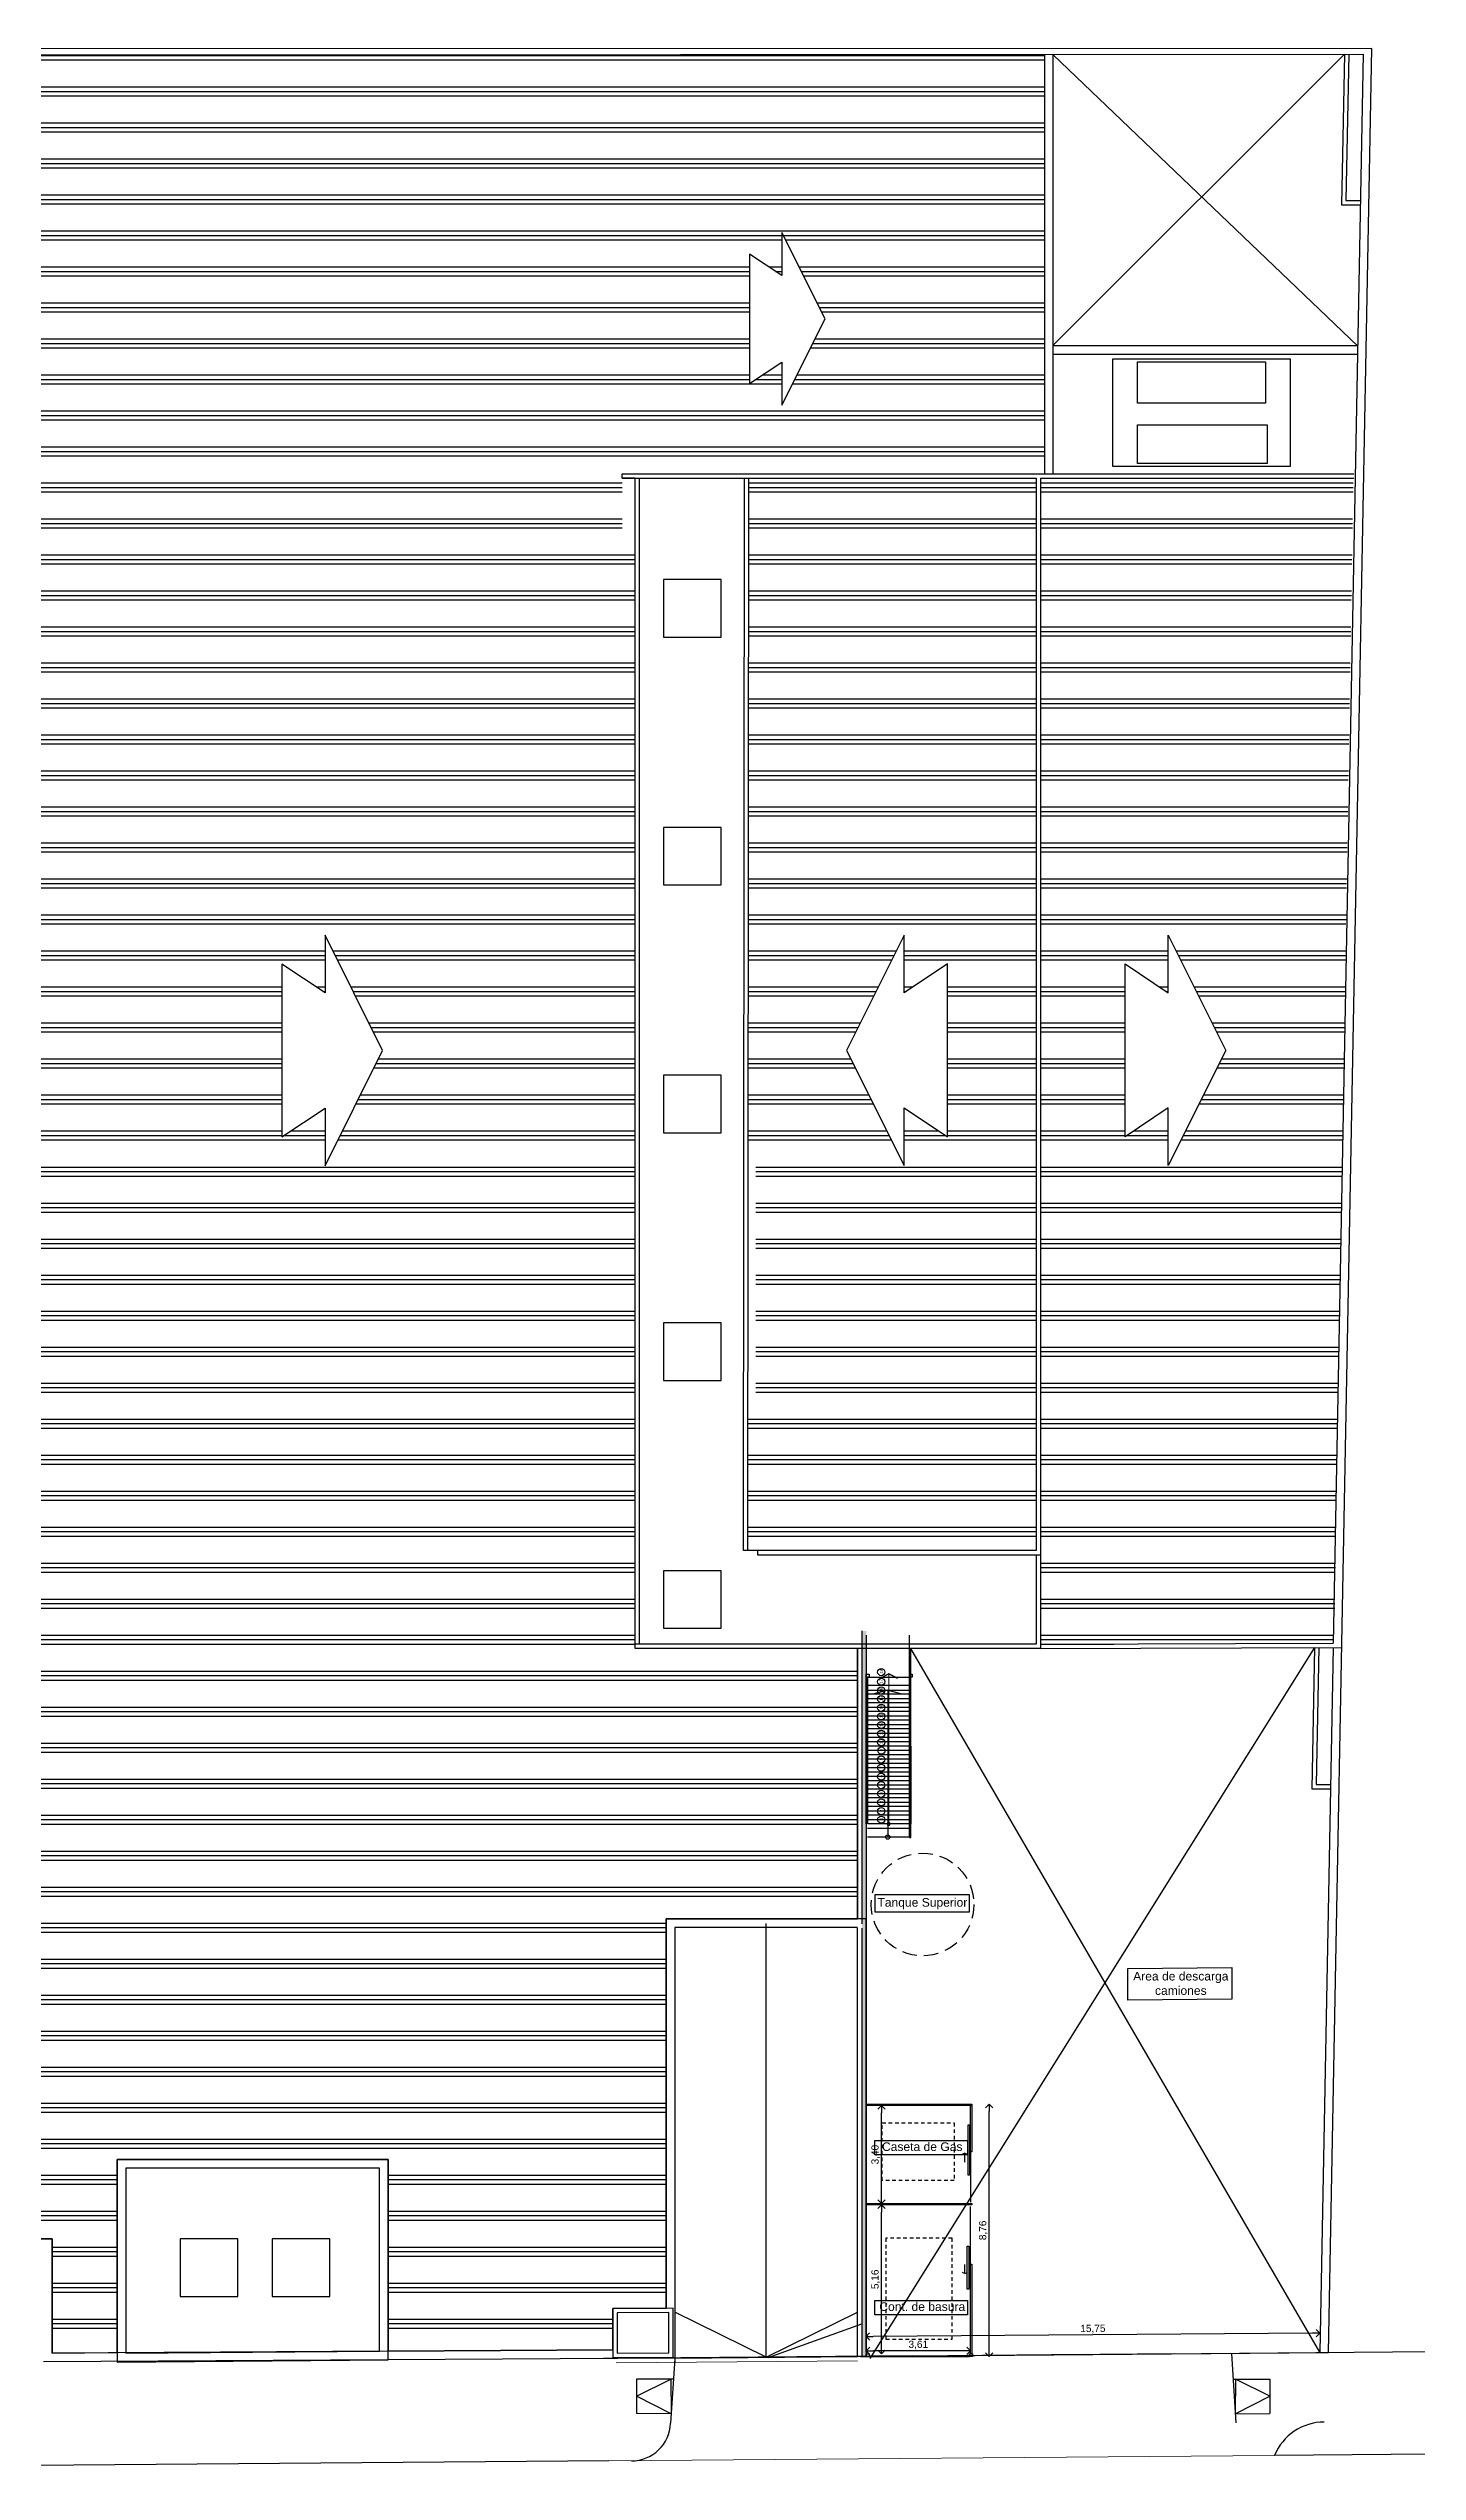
# Model space of a CAD drawing. Extents: x 306 to 2240, y 18 to 779.
# Drawn here: x 1878.5 to 1926, y 326.3 to 410.4 of the extents above; entities that cross this region are included whole.
import ezdxf

# ---------------------------------------------------------------- set-up
doc = ezdxf.new("R2010")
doc.units = 0
doc.header["$MEASUREMENT"] = 0
doc.header["$PDMODE"] = 3
doc.linetypes.add('DASHED', pattern=[0.75, 0.5, -0.25])
doc.linetypes.add('HIDDEN2', pattern=[0.1875, 0.125, -0.0625])
for name, color, linetype in [('0603', 1, 'Continuous'), ('Aberturas', 2, 'Continuous'), ('C-COTAS', 2, 'Continuous'), ('Escalera', 2, 'Continuous'), ('MAMPOSTERIA', 6, 'Continuous'), ('MUNICIPAL MAMPOSTERIA', 12, 'Continuous'), ('Nombre de locales', 3, 'Continuous'), ('P1-Pisos', 1, 'Continuous'), ('Proyeccion', 1, 'Continuous'), ('Techo 01', 1, 'Continuous'), ('Techo 02', 2, 'Continuous'), ('Techo 03', 3, 'Continuous')]:
    doc.layers.add(name, color=color, linetype=linetype)
doc.styles.get("Standard").update_dxf_attribs({"font": 'arial.ttf'})
doc.dimstyles.new('Cota 125', dxfattribs={"dimtxt": 0.25, "dimasz": 0.25, "dimexe": 1.25, "dimexo": 0.625, "dimgap": 0.05, "dimtad": 1, "dimzin": 1, "dimtxsty": 'Standard', "dimblk": 'OPEN90', "dimcen": 0, "dimse1": 1, "dimse2": 1, "dimclrd": 1, "dimclrt": 2, "dimadec": 0, "dimazin": 0, "dimtfac": 1, "dimtix": 1, "dimtmove": 0, "dimatfit": 3, "dimldrblk": 'OPEN90', "dimfxl": 1, "dimarcsym": 0})
pattern_1 = [(0, (-29.052, -1e-13), (0, 1.25), []), (0, (-29.052, 0.1562), (0, 1.25), []), (0, (-29.052, 0.3125), (0, 1.25), [])]

# ---------------------------------------------------------------- blocks, each defined once
blk = doc.blocks.new('Var Flecha b')
at = {"color": 0, "linetype": 'ByBlock'}
blk.add_lwpolyline([(0, 0.5), (-1, 0), (-0.5, 0), (-0.75, -0.375), (0.75, -0.375), (0.5, 0), (1, 0)], close=True, dxfattribs=at)
blk = doc.blocks.new('_Open90')
at = {"color": 0, "linetype": 'ByBlock', "lineweight": -2}
for p, q in [((0, 0), (-1, 0)), ((-0.5, 0.5), (0, 0)), ((0, 0), (-0.5, -0.5))]:
    blk.add_line(p, q, dxfattribs=at)
blk = doc.blocks.new('*D207')
at = {"layer": 'C-COTAS', "color": 1, "lineweight": -2, "transparency": 16777216}
blk.add_line((1922.378, 331.074), (1907.125, 330.961), dxfattribs=at)
at = {"layer": 'Defpoints', "color": 0, "transparency": 16777216}
for p in [(1906.875, 330.96), (1906.88, 330.262), (1922.633, 330.378)]:
    blk.add_point(p, dxfattribs=at)
at = {"layer": 'C-COTAS', "color": 1, "lineweight": -2, "transparency": 16777216, "xscale": 0.25, "yscale": 0.25, "zscale": 0.25}
for p, rotation in [((1906.875, 330.96), 180.4221223922295), ((1922.628, 331.076), 0.4221223922295181)]:
    blk.add_blockref('_Open90', p, dxfattribs=dict(at, rotation=rotation))
at = {"layer": 'C-COTAS', "color": 2, "transparency": 16777216, "insert": (1914.75, 331.218), "char_height": 0.25, "attachment_point": 5, "rotation": 0.42212}
blk.add_mtext('15,75', dxfattribs=at)
blk = doc.blocks.new('*D208')
at = {"layer": 'C-COTAS', "color": 1, "lineweight": -2, "transparency": 16777216}
blk.add_line((1910.245, 330.464), (1907.13, 330.464), dxfattribs=at)
at = {"layer": 'Defpoints', "color": 0, "transparency": 16777216}
for p in [(1906.88, 330.586), (1906.88, 330.464), (1910.495, 330.586)]:
    blk.add_point(p, dxfattribs=at)
at = {"layer": 'C-COTAS', "color": 1, "lineweight": -2, "transparency": 16777216, "xscale": 0.25, "yscale": 0.25, "zscale": 0.25}
for p, rotation in [((1906.88, 330.464), 180.0008569125699), ((1910.495, 330.464), 0.0008569125698620894)]:
    blk.add_blockref('_Open90', p, dxfattribs=dict(at, rotation=rotation))
at = {"layer": 'C-COTAS', "color": 2, "transparency": 16777216, "insert": (1908.688, 330.664), "char_height": 0.25, "attachment_point": 5, "rotation": 0.00086}
blk.add_mtext('3,61', dxfattribs=at)
blk = doc.blocks.new('*D209')
at = {"layer": 'C-COTAS', "color": 1, "lineweight": -2, "transparency": 16777216}
blk.add_line((1907.407, 330.612), (1907.407, 335.274), dxfattribs=at)
at = {"layer": 'Defpoints', "color": 0, "transparency": 16777216}
for p in [(1906.88, 335.524), (1907.407, 335.524), (1906.88, 330.362)]:
    blk.add_point(p, dxfattribs=at)
at = {"layer": 'C-COTAS', "color": 1, "lineweight": -2, "transparency": 16777216, "xscale": 0.25, "yscale": 0.25, "zscale": 0.25}
for p, rotation in [((1907.407, 335.524), 90), ((1907.407, 330.362), 270)]:
    blk.add_blockref('_Open90', p, dxfattribs=dict(at, rotation=rotation))
at = {"layer": 'C-COTAS', "color": 2, "transparency": 16777216, "insert": (1907.207, 332.943), "char_height": 0.25, "attachment_point": 5, "rotation": 90}
blk.add_mtext('5,16', dxfattribs=at)
blk = doc.blocks.new('*D210')
at = {"layer": 'C-COTAS', "color": 1, "lineweight": -2, "transparency": 16777216}
blk.add_line((1907.407, 335.824), (1907.407, 338.724), dxfattribs=at)
at = {"layer": 'Defpoints', "color": 0, "transparency": 16777216}
for p in [(1906.88, 338.974), (1907.407, 338.974), (1906.88, 335.574)]:
    blk.add_point(p, dxfattribs=at)
at = {"layer": 'C-COTAS', "color": 1, "lineweight": -2, "transparency": 16777216, "xscale": 0.25, "yscale": 0.25, "zscale": 0.25}
for p, rotation in [((1907.407, 338.974), 89.99840912010666), ((1907.407, 335.574), 269.9984091201067)]:
    blk.add_blockref('_Open90', p, dxfattribs=dict(at, rotation=rotation))
at = {"layer": 'C-COTAS', "color": 2, "transparency": 16777216, "insert": (1907.207, 337.274), "char_height": 0.25, "attachment_point": 5, "rotation": 89.99841}
blk.add_mtext('3,40', dxfattribs=at)
blk = doc.blocks.new('*D230')
at = {"layer": 'C-COTAS', "color": 1, "lineweight": -2, "transparency": 16777216}
blk.add_line((1911.147, 330.512), (1911.147, 338.774), dxfattribs=at)
at = {"layer": 'Defpoints', "color": 0, "transparency": 16777216}
for p in [(1910.545, 339.024), (1911.147, 339.024), (1910.57, 330.262)]:
    blk.add_point(p, dxfattribs=at)
at = {"layer": 'C-COTAS', "color": 1, "lineweight": -2, "transparency": 16777216, "xscale": 0.25, "yscale": 0.25, "zscale": 0.25}
for p, rotation in [((1911.147, 339.024), 90), ((1911.147, 330.262), 270)]:
    blk.add_blockref('_Open90', p, dxfattribs=dict(at, rotation=rotation))
at = {"layer": 'C-COTAS', "color": 2, "transparency": 16777216, "insert": (1910.946, 334.643), "char_height": 0.25, "attachment_point": 5, "rotation": 90}
blk.add_mtext('8,76', dxfattribs=at)

msp = doc.modelspace()

# ---------------------------------------------------------------- hatches: boundary and pattern name
at = {"layer": 'MUNICIPAL MAMPOSTERIA'}
h = msp.add_hatch(color=256, dxfattribs=at)
h.dxf.hatch_style = 1
h.paths.add_polyline_path([(1906.88, 355.456), (1906.73, 355.456), (1906.73, 330.262), (1906.88, 330.262)])
at = {"layer": 'Techo 01'}
h = msp.add_hatch(dxfattribs=at)
h.set_pattern_fill('PLAST', color=256, scale=5)
h.set_pattern_definition(pattern_1)
h.paths.add_polyline_path([(1888.089, 379.607), (1890.089, 375.607), (1888.089, 371.607), (1888.089, 373.607), (1886.589, 372.607), (1886.589, 378.607), (1888.089, 377.607)], flags=16)
h.paths.add_polyline_path([(1903.951, 402.511), (1903.951, 404.011), (1905.451, 401.011), (1903.951, 398.011), (1903.951, 399.511), (1902.826, 398.761), (1902.826, 403.261)], flags=16)
h.paths.add_polyline_path([(1898.081, 330.5), (1898.081, 331.926), (1899.93, 331.94), (1899.93, 345.465), (1906.58, 345.465), (1906.58, 354.85), (1898.853, 354.85), (1898.853, 392.984), (1898.403, 392.984), (1898.403, 395.627), (1913.076, 395.627), (1913.076, 410.173), (1876.528, 410.172), (1876.528, 334.352), (1878.611, 334.352), (1878.611, 330.384), (1880.876, 330.398), (1880.876, 337.102), (1890.276, 337.101), (1890.276, 330.454)])
h = msp.add_hatch(dxfattribs=at)
h.set_pattern_fill('PLAST', color=256, scale=5)
h.set_pattern_definition(pattern_1)
h.paths.add_polyline_path([(1908.198, 379.614), (1908.198, 377.614), (1909.698, 378.614), (1909.698, 372.614), (1908.198, 373.614), (1908.198, 371.614), (1906.198, 375.614)], flags=0)
h.paths.add_polyline_path([(1908.198, 377.614), (1909.698, 378.614), (1909.698, 372.614), (1908.198, 373.614), (1908.198, 371.614), (1906.198, 375.614), (1908.198, 379.614)], flags=16)
h.paths.add_polyline_path([(1902.782, 371.72), (1903.051, 371.72), (1903.051, 363.448), (1902.775, 363.448), (1902.77, 358.244), (1903.103, 358.244), (1912.781, 358.244), (1912.781, 395.477), (1902.803, 395.477)])
h = msp.add_hatch(dxfattribs=at)
h.set_pattern_fill('PLAST', color=256, scale=5)
h.set_pattern_definition(pattern_1)
h.paths.add_polyline_path([(1917.365, 371.614), (1917.365, 373.614), (1915.865, 372.614), (1915.865, 378.614), (1917.365, 377.614), (1917.365, 379.614), (1919.365, 375.614)], flags=16)
h.paths.add_polyline_path([(1922.445, 355.025), (1923.096, 355.026), (1923.133, 355.484), (1923.791, 395.477), (1912.95, 395.477), (1912.931, 354.992)])

# ---------------------------------------------------------------- linework, layer by layer
at = {"layer": '0603', "linetype": 'Continuous'}
for p, q in [((1903.48, 330.232), (1906.73, 331.403)), ((1908.498, 330.282), (1897.753, 330.19)), ((1908.498, 330.282), (1897.754, 330.19)), ((1900.23, 330.19), (1900.083, 327.951)), ((1914.523, 330.334), (1937.91, 330.537)), ((1919.562, 330.359), (1919.713, 327.962)), ((1984.527, 327.402), (1921.055, 326.828)), ((1879.371, 326.494), (1853.467, 326.27, 0)), ((1897.938, 326.639, 0), (1879.371, 326.494))]:
    msp.add_line(p, q, dxfattribs=at)
for centre, radius, start, end in [((1898.729, 327.994), 1.355, 269.82461, 358.16172), ((1922.786, 326.118), 1.871, 90.06156, 157.67485)]:
    msp.add_arc(centre, radius, start, end, dxfattribs=at)
at = {"layer": 'Aberturas', "color": 1}
for p, q in [((1906.68, 330.262), (1910.47, 330.262)), ((1906.98, 330.292), (1910.47, 330.292))]:
    msp.add_line(p, q, dxfattribs=at)
at = {"layer": 'Aberturas', "elevation": 0}
for points in [[(1906.88, 353.856), (1906.88, 353.956), (1906.98, 353.956), (1906.98, 353.856)], [(1908.38, 353.856), (1908.38, 353.956), (1908.48, 353.956), (1908.48, 353.856)]]:
    msp.add_lwpolyline(points, close=True, dxfattribs=at)
at = {"layer": 'Aberturas'}
for points in [[(1910.545, 339.024), (1910.545, 338.974), (1906.88, 338.974), (1906.88, 339.024)], [(1910.467, 336.561), (1910.417, 336.561), (1910.417, 338.311), (1910.467, 338.311)], [(1910.545, 338.974), (1910.545, 337.374), (1910.495, 337.374), (1910.495, 338.974)], [(1910.545, 335.574), (1910.545, 335.524), (1906.88, 335.524), (1906.88, 335.574)], [(1910.438, 334.1), (1910.438, 332.6), (1910.388, 332.6), (1910.388, 334.1)], [(1910.545, 333.474), (1910.545, 330.362), (1910.495, 330.362), (1910.495, 333.474)], [(1906.88, 330.362), (1906.98, 330.362), (1906.98, 330.262), (1906.88, 330.262)], [(1910.47, 330.362), (1910.57, 330.362), (1910.57, 330.262), (1910.47, 330.262)]]:
    msp.add_lwpolyline(points, close=True, dxfattribs=at)
at = {"layer": 'C-COTAS'}
for p, q in [((1900.23, 330.211), (1906.58, 330.266)), ((1906.58, 330.266), (1922.933, 330.407))]:
    msp.add_line(p, q, dxfattribs=at)
at = {"layer": 'C-COTAS', "linetype": 'DASHED'}
msp.add_circle((1908.836, 345.959), 1.782, dxfattribs=at)
at = {"layer": 'Escalera', "ltscale": 0.5}
for p, q in [((1908.38, 353.856, 0), (1908.38, 355.306, 0)), ((1906.88, 353.856, 0), (1908.38, 353.856, 0)), ((1906.93, 353.856, 0), (1908.38, 353.856, 0)), ((1908.38, 353.556, 0), (1906.93, 353.556, 0)), ((1908.38, 353.556, 0), (1906.93, 353.556, 0)), ((1908.38, 351.456, 0), (1908.38, 353.856, 0)), ((1908.43, 351.456, 0), (1908.43, 353.856, 0)), ((1908.43, 351.456, 0), (1908.43, 353.856, 0)), ((1908.38, 353.256, 0), (1906.93, 353.256, 0)), ((1908.38, 353.256, 0), (1906.93, 353.256, 0)), ((1908.38, 352.956, 0), (1906.93, 352.956, 0)), ((1908.38, 352.956, 0), (1906.93, 352.956, 0)), ((1908.38, 352.656, 0), (1906.93, 352.656, 0)), ((1908.38, 352.656, 0), (1906.93, 352.656, 0)), ((1908.38, 352.356, 0), (1906.93, 352.356, 0)), ((1908.38, 352.356, 0), (1906.93, 352.356, 0)), ((1908.38, 352.056, 0), (1906.93, 352.056, 0)), ((1908.38, 352.056, 0), (1906.93, 352.056, 0)), ((1908.38, 351.756, 0), (1906.93, 351.756, 0)), ((1908.38, 351.756, 0), (1906.93, 351.756, 0)), ((1908.38, 351.456, 0), (1906.93, 351.456, 0)), ((1908.38, 351.456, 0), (1906.93, 351.456, 0)), ((1907.582, 351.156, 0), (1906.93, 351.156, 0)), ((1907.582, 351.156, 0), (1906.93, 351.156, 0)), ((1908.38, 350.856, 0), (1906.93, 350.856, 0)), ((1908.38, 350.856, 0), (1906.93, 350.856, 0)), ((1908.38, 351.156, 0), (1907.582, 351.156, 0)), ((1908.38, 351.156, 0), (1907.582, 351.156, 0)), ((1908.38, 351.456, 0), (1908.38, 348.756, 0)), ((1908.38, 351.456, 0), (1908.38, 348.756, 0)), ((1908.43, 351.456, 0), (1908.43, 348.756, 0)), ((1908.43, 351.456, 0), (1908.43, 348.756, 0)), ((1908.38, 350.556, 0), (1906.93, 350.556, 0)), ((1908.38, 350.556, 0), (1906.93, 350.556, 0)), ((1908.38, 350.256, 0), (1906.93, 350.256, 0)), ((1908.38, 350.256, 0), (1906.93, 350.256, 0)), ((1908.38, 349.956, 0), (1906.93, 349.956, 0)), ((1908.38, 349.956, 0), (1906.93, 349.956, 0)), ((1908.38, 349.656, 0), (1906.93, 349.656, 0)), ((1908.38, 349.656, 0), (1906.93, 349.656, 0)), ((1908.38, 349.356, 0), (1906.93, 349.356, 0)), ((1908.38, 349.356, 0), (1906.93, 349.356, 0)), ((1908.38, 349.056, 0), (1906.93, 349.056, 0)), ((1908.38, 349.056, 0), (1906.93, 349.056, 0)), ((1908.38, 348.756, 0), (1906.93, 348.756, 0)), ((1908.38, 348.756, 0), (1906.93, 348.756, 0))]:
    msp.add_line(p, q, dxfattribs=at)
at = {"layer": 'Escalera', "color": 1, "linetype": 'Continuous'}
for p, q in [((1906.88, 348.756, 0), (1906.88, 353.856, 0)), ((1906.93, 348.756, 0), (1906.93, 353.856, 0)), ((1906.93, 348.756, 0), (1906.93, 353.856, 0))]:
    msp.add_line(p, q, dxfattribs=at)
at = {"layer": 'Escalera', "color": 1, "lineweight": 0}
for p, q in [((1907.378, 353.829, 0), (1907.668, 353.982, 0)), ((1907.378, 353.829, 0), (1907.668, 353.982, 0)), ((1907.379, 353.809, 0), (1907.378, 353.829, 0)), ((1907.379, 353.809, 0), (1907.378, 353.829, 0)), ((1907.668, 353.954, 0), (1907.379, 353.809, 0)), ((1907.668, 353.954, 0), (1907.379, 353.809, 0)), ((1907.668, 353.982, 0), (1907.968, 353.832, 0)), ((1907.668, 353.982, 0), (1907.968, 353.832, 0)), ((1907.668, 353.954, 0), (1907.668, 348.804, 0)), ((1907.668, 353.954, 0), (1907.668, 348.804, 0)), ((1907.668, 353.954, 0), (1907.957, 353.809, 0)), ((1907.957, 353.809, 0), (1907.968, 353.832, 0))]:
    msp.add_line(p, q, dxfattribs=at)
at = {"layer": 'Escalera', "ltscale": 0.5}
msp.add_arc((1908.405, 348.756, 0), 0.025, 180, 0, dxfattribs=at)
msp.add_arc((1908.405, 348.756, 0), 0.025, 180, 0, dxfattribs=at)
at = {"layer": 'MAMPOSTERIA'}
for p, q in [((1906.73, 355.456), (1906.73, 345.287)), ((1906.88, 355.306), (1906.88, 330.262)), ((1906.73, 354.842), (1906.73, 346.442)), ((1906.73, 345.137), (1906.73, 330.26)), ((1906.88, 345.287), (1906.88, 330.267))]:
    msp.add_line(p, q, dxfattribs=at)
at = {"layer": 'MAMPOSTERIA', "color": 253, "lineweight": 0}
for p, q in [((1906.58, 330.116), (1898.199, 330.043)), ((1917.583, 330.368), (1908.512, 330.283)), ((1914.511, 330.341), (1908.512, 330.283)), ((1921.055, 326.828), (1897.942, 326.639, 0))]:
    msp.add_line(p, q, dxfattribs=at)
at = {"layer": 'Nombre de locales'}
for points in [[(1907.193, 346.301), (1910.453, 346.301), (1910.453, 345.694), (1907.193, 345.694)], [(1915.959, 343.74), (1919.576, 343.767), (1919.576, 342.667), (1915.959, 342.64)], [(1907.179, 337.765), (1910.399, 337.765), (1910.399, 337.265), (1907.179, 337.265)], [(1907.179, 332.212), (1910.399, 332.212), (1910.399, 331.712), (1907.179, 331.712)]]:
    msp.add_lwpolyline(points, close=True, dxfattribs=at)
at = {"layer": 'P1-Pisos'}
for p, q in [((1898.903, 328.881), (1900.101, 329.477)), ((1900.101, 329.477), (1900.105, 328.277)), ((1919.697, 329.477), (1919.693, 328.277)), ((1920.895, 328.881), (1919.697, 329.477)), ((1900.105, 328.277), (1898.903, 328.881)), ((1919.693, 328.277), (1920.895, 328.881))]:
    msp.add_line(p, q, dxfattribs=at)
at = {"layer": 'Proyeccion'}
for p, q in [((1907.655, 348.756, 0), (1907.668, 348.804, 0)), ((1907.655, 348.756, 0), (1907.668, 348.804, 0)), ((1910.495, 337.374), (1910.495, 335.624)), ((1910.304, 337.319), (1910.227, 337.286)), ((1910.304, 337.011), (1910.304, 337.319)), ((1910.304, 337.319), (1910.381, 337.286)), ((1910.495, 333.474), (1910.495, 335.474)), ((1910.304, 333.147), (1910.227, 333.18)), ((1910.304, 333.147), (1910.304, 333.455)), ((1910.304, 333.147), (1910.381, 333.18))]:
    msp.add_line(p, q, dxfattribs=at)
at = {"layer": 'Proyeccion', "color": 2}
for p, q in [((1898.901, 329.481), (1898.905, 328.281)), ((1900.184, 329.479), (1898.901, 329.481)), ((1919.617, 329.478), (1920.897, 329.481)), ((1920.897, 329.481), (1920.893, 328.281)), ((1900.105, 328.277), (1898.905, 328.281)), ((1919.693, 328.277), (1920.893, 328.281))]:
    msp.add_line(p, q, dxfattribs=at)
at = {"layer": 'Proyeccion', "linetype": 'HIDDEN2'}
for points in [[(1909.933, 336.374), (1907.433, 336.374), (1907.433, 338.374), (1909.933, 338.374)], [(1909.867, 330.868), (1909.867, 334.368), (1907.566, 334.368), (1907.566, 330.868)]]:
    msp.add_lwpolyline(points, close=True, dxfattribs=at)
at = {"layer": 'Proyeccion'}
for centre in [(1907.401, 354.026, 0), (1907.401, 354.026, 0), (1907.401, 353.694, 0), (1907.401, 353.694, 0), (1907.401, 353.389, 0), (1907.401, 353.389, 0), (1907.401, 353.089, 0), (1907.401, 353.089, 0), (1907.401, 352.789, 0), (1907.401, 352.789, 0), (1907.401, 352.489, 0), (1907.401, 352.489, 0), (1907.401, 352.189, 0), (1907.401, 352.189, 0), (1907.401, 351.889, 0), (1907.401, 351.889, 0), (1907.401, 351.589, 0), (1907.401, 351.589, 0), (1907.401, 350.994, 0), (1907.401, 350.994, 0), (1907.401, 350.707, 0), (1907.401, 350.707, 0), (1907.408, 351.302, 0), (1907.408, 351.302, 0), (1907.401, 350.397, 0), (1907.401, 350.397, 0), (1907.401, 350.103, 0), (1907.401, 350.103, 0), (1907.401, 349.803, 0), (1907.401, 349.803, 0), (1907.401, 349.504, 0), (1907.401, 349.504, 0), (1907.401, 349.198, 0), (1907.401, 349.198, 0), (1907.401, 348.903, 0), (1907.401, 348.903, 0)]:
    msp.add_circle(centre, 0.125, dxfattribs=at)
msp.add_arc((1907.655, 348.756, 0), 0.05, 90, 75.1667, dxfattribs=at)
msp.add_arc((1907.655, 348.756, 0), 0.05, 90, 75.1667, dxfattribs=at)
at = {"layer": 'Techo 01'}
for p, q in [((1913.376, 400.092, 0), (1923.482, 410.198, 0)), ((1913.376, 410.173, 0), (1923.942, 400.077, 0)), ((1922.443, 354.875, 0), (1907.01, 330.19)), ((1922.633, 330.413), (1908.429, 354.85)), ((1906.879, 353.4), (1908.379, 353.4)), ((1906.929, 353.4), (1908.379, 353.4)), ((1907.629, 353.4), (1907.146, 353.27)), ((1907.629, 353.4), (1907.629, 348.3)), ((1907.629, 353.4), (1908.112, 353.27)), ((1908.379, 353.1), (1906.929, 353.1)), ((1908.379, 353.1), (1906.929, 353.1)), ((1908.379, 352.8), (1906.929, 352.8)), ((1908.379, 352.8), (1906.929, 352.8)), ((1908.379, 352.5), (1906.929, 352.5)), ((1908.379, 352.5), (1906.929, 352.5)), ((1908.379, 352.2), (1906.929, 352.2)), ((1908.379, 352.2), (1906.929, 352.2)), ((1908.379, 351.9), (1906.929, 351.9)), ((1908.379, 351.9), (1906.929, 351.9)), ((1908.379, 351.6), (1906.929, 351.6)), ((1908.379, 351.6), (1906.929, 351.6)), ((1908.379, 351.3), (1906.929, 351.3)), ((1908.379, 351.3), (1906.929, 351.3)), ((1908.379, 351), (1906.929, 351)), ((1908.379, 351), (1906.929, 351)), ((1908.379, 350.7), (1906.879, 350.7)), ((1908.379, 350.4), (1906.929, 350.4)), ((1908.379, 350.4), (1906.929, 350.4)), ((1908.379, 350.1), (1906.929, 350.1)), ((1908.379, 350.1), (1906.929, 350.1)), ((1908.379, 350.7), (1907.581, 350.7)), ((1908.379, 349.8), (1906.929, 349.8)), ((1908.379, 349.8), (1906.929, 349.8)), ((1908.379, 349.5), (1906.929, 349.5)), ((1908.379, 349.5), (1906.929, 349.5)), ((1908.379, 349.2), (1906.929, 349.2)), ((1908.379, 349.2), (1906.929, 349.2)), ((1908.379, 348.9), (1906.929, 348.9)), ((1908.379, 348.9), (1906.929, 348.9)), ((1908.379, 348.6), (1906.929, 348.6)), ((1908.379, 348.6), (1906.929, 348.6)), ((1908.379, 348.3), (1906.929, 348.3)), ((1908.379, 348.3), (1906.929, 348.3)), ((1903.405, 330.238), (1903.406, 345.295)), ((1903.404, 330.238), (1900.231, 331.806)), ((1903.404, 330.238), (1906.581, 331.807))]:
    msp.add_line(p, q, dxfattribs=at)
for points in [[(1898.081, 330.5), (1898.081, 331.926), (1899.93, 331.94), (1899.93, 345.465), (1906.58, 345.465), (1906.58, 354.85), (1898.853, 354.85), (1898.853, 395.477), (1898.403, 395.477), (1898.403, 395.627), (1913.076, 395.627), (1913.076, 410.173), (1876.528, 410.172), (1876.528, 334.352), (1878.611, 334.352), (1878.611, 330.384), (1880.876, 330.398), (1880.876, 337.102), (1890.276, 337.101), (1890.276, 330.454)], [(1915.445, 399.623), (1921.595, 399.623), (1921.595, 395.888), (1915.445, 395.888)], [(1916.3, 399.521), (1920.74, 399.521), (1920.74, 398.08), (1916.3, 398.08)], [(1916.3, 397.329), (1920.8, 397.329), (1920.8, 395.989), (1916.3, 395.989)]]:
    msp.add_lwpolyline(points, close=True, dxfattribs=at)
at = {"layer": 'Techo 01', "elevation": 0}
for points in [[(1923.482, 410.199), (1923.384, 404.975), (1924.034, 404.975)], [(1923.632, 410.199), (1923.537, 405.125), (1924.037, 405.125)], [(1922.443, 354.875), (1922.351, 349.979), (1923.001, 349.978)], [(1922.593, 354.875), (1922.504, 350.129), (1923.004, 350.128)]]:
    msp.add_lwpolyline(points, dxfattribs=at)
for points in [[(1899.844, 389.958), (1901.844, 389.958), (1901.844, 391.958), (1899.844, 391.958)], [(1899.844, 381.355), (1901.844, 381.355), (1901.844, 383.355), (1899.844, 383.355)], [(1899.844, 372.752), (1901.844, 372.752), (1901.844, 374.752), (1899.844, 374.752)], [(1899.844, 364.15), (1901.844, 364.15), (1901.844, 366.15), (1899.844, 366.15)], [(1899.844, 355.547), (1901.844, 355.547), (1901.844, 357.547), (1899.844, 357.547)], [(1883.059, 332.349), (1885.059, 332.349), (1885.059, 334.349), (1883.059, 334.349)], [(1886.251, 332.349), (1888.251, 332.349), (1888.251, 334.349), (1886.251, 334.349)]]:
    msp.add_lwpolyline(points, close=True, dxfattribs=at)
at = {"layer": 'Techo 01'}
msp.add_circle((1907.629, 348.3), 0.075, dxfattribs=at)
at = {"layer": 'Techo 02'}
for p, q in [((1841.543, 410.172), (1924.132, 410.199)), ((1924.436, 410.399), (1841.547, 410.372)), ((1913.076, 395.627, 0), (1913.076, 410.173, 0)), ((1913.376, 395.627, 0), (1913.376, 410.173, 0)), ((1922.933, 330.407), (1924.436, 410.399)), ((1924.132, 410.199), (1923.096, 355.026, 0)), ((1923.942, 400.077, 0), (1913.376, 400.077, 0)), ((1923.937, 399.777, 0), (1913.376, 399.777, 0)), ((1898.853, 355, 0), (1898.853, 395.477, 0)), ((1902.62, 358.244, 0), (1902.653, 395.477, 0)), ((1902.77, 358.244, 0), (1902.803, 395.477, 0)), ((1903.103, 358.244, 0), (1902.62, 358.244, 0)), ((1912.931, 355, 0), (1923.096, 355.026, 0)), ((1906.58, 354.85), (1906.58, 345.444)), ((1906.88, 354.85), (1906.88, 345.144)), ((1908.379, 351), (1908.379, 354.85)), ((1908.379, 348.3), (1908.379, 354.85)), ((1908.429, 351), (1908.429, 354.85)), ((1908.429, 348.3), (1908.429, 354.85)), ((1912.931, 354.85, 0), (1923.393, 354.877, 0)), ((1923.093, 354.876), (1922.633, 330.413)), ((1906.88, 345.464), (1899.93, 345.465)), ((1899.93, 345.465), (1899.93, 331.94)), ((1906.58, 345.164), (1900.23, 345.163)), ((1900.23, 345.163), (1900.23, 330.043)), ((1906.58, 330.266), (1906.58, 345.136)), ((1906.88, 330.418), (1906.88, 345.437)), ((1878.611, 334.352, 0), (1855.049, 334.352)), ((1878.611, 330.384, 0), (1878.611, 334.352, 0)), ((1900.23, 330.211), (1878.311, 330.082, 0)), ((1898.081, 330.5, 0), (1878.611, 330.384, 0)), ((1922.633, 330.413), (1922.933, 330.407))]:
    msp.add_line(p, q, dxfattribs=at)
at = {"layer": 'Techo 02', "elevation": 0}
for points in [[(1890.276, 330.152), (1890.276, 337.102), (1880.876, 337.102), (1880.876, 330.072)], [(1889.976, 330.449), (1889.976, 336.802), (1881.176, 336.802), (1881.176, 330.375)], [(1900.176, 330.244), (1900.176, 331.942), (1898.081, 331.926), (1898.081, 330.226)], [(1900.026, 330.392), (1900.026, 331.791), (1898.231, 331.777), (1898.231, 330.377)]]:
    msp.add_lwpolyline(points, close=True, dxfattribs=at)
at = {"layer": 'Techo 02'}
msp.add_arc((1908.404, 348.3), 0.025, 180, 0, dxfattribs=at)
msp.add_arc((1908.404, 348.3), 0.025, 180, 0, dxfattribs=at)
at = {"layer": 'Techo 03'}
for p, q in [((1898.403, 395.477, 0), (1898.403, 395.627, 0)), ((1898.403, 395.627, 0), (1923.812, 395.627, 0)), ((1898.403, 395.477, 0), (1912.781, 395.477, 0)), ((1899.003, 355, 0), (1899.003, 395.477, 0)), ((1912.781, 395.477, 0), (1912.781, 358.244, 0)), ((1912.931, 395.477, 0), (1912.931, 358.094, 0)), ((1912.931, 395.477, 0), (1923.809, 395.477, 0)), ((1912.781, 358.244, 0), (1903.103, 358.244, 0)), ((1903.103, 358.244, 0), (1903.103, 358.094, 0)), ((1903.103, 358.094, 0), (1912.931, 358.094, 0)), ((1912.781, 358.094, 0), (1912.781, 355, 0)), ((1912.931, 358.094, 0), (1912.931, 354.85, 0)), ((1898.853, 354.85, 0), (1898.853, 355, 0)), ((1912.781, 355, 0), (1898.853, 355, 0)), ((1912.931, 354.85, 0), (1898.853, 354.85, 0))]:
    msp.add_line(p, q, dxfattribs=at)

# ---------------------------------------------------------------- block references
at = {"layer": 'Techo 01', "zscale": 2}
for p, xscale, yscale, rotation in [((1903.951, 401.011), 3, 3, 270), ((1888.089, 375.607), 4, 4, 270), ((1908.198, 375.614, 0), 4, 4, 90), ((1917.365, 375.614, 0), -4, 4, 270)]:
    msp.add_blockref('Var Flecha b', p, dxfattribs=dict(at, xscale=xscale, yscale=yscale, rotation=rotation))

# ---------------------------------------------------------------- texts
at = {"layer": 'Escalera', "char_height": 0.1, "width": 2.39678, "attachment_point": 7, "rotation": 90}
for s, insert in [('\\pi1.1315;16', (1907.452, 352.197, 0)), ('\\pi1.1314;18', (1907.455, 352.84, 0)), ('\\pi1.1315;17', (1907.452, 352.497, 0)), ('\\pi1.1315;13', (1907.452, 351.297, 0)), ('\\pi1.1311;15', (1907.452, 351.897, 0)), ('\\pi1.1317;14', (1907.452, 351.597, 0)), ('\\pi1.1316;10', (1907.452, 350.397, 0)), ('\\pi1.132;12', (1907.452, 350.997, 0)), ('\\pi1.1411;11', (1907.452, 350.697, 0)), ('\\pi1.1654;8', (1907.452, 349.802, 0)), ('\\pi1.1655;9', (1907.459, 350.11, 0)), ('\\pi1.1654;6', (1907.452, 349.205, 0)), ('\\pi1.1652;5', (1907.452, 348.91, 0)), ('\\pi1.166;7', (1907.452, 349.513, 0)), ('\\pi1.1656;3', (1907.452, 348.311, 0)), ('\\pi1.1653;2', (1907.452, 348.006, 0)), ('\\pi1.1638;4', (1907.452, 348.611, 0)), ('\\pi1.18;1', (1907.452, 347.71, 0))]:
    msp.add_mtext(s, dxfattribs=dict(at, insert=insert))
at = {"layer": 'Nombre de locales', "char_height": 0.3}
for s, insert, width, attachment_point in [('Tanque Superior', (1908.83, 345.986), 3.49028, 5), ('Area de descarga camiones', (1917.803, 343.217), 3.49028, 5), ('\\pi1.5668;Caseta de Gas', (1905.86, 337.699), 5.89217, 1), ('\\pi1.4743;Cont. de basura', (1905.86, 332.146), 5.89217, 1)]:
    msp.add_mtext(s, dxfattribs=dict(at, insert=insert, width=width, attachment_point=attachment_point))

# ---------------------------------------------------------------- dimensions: what is measured, and where the dimension line sits
at = {"layer": 'C-COTAS'}
for p1, p2, distance, picture, middle in [((1906.88, 335.574), (1906.88, 338.974), -0.527, '*D210', (1907.207, 337.274)), ((1906.88, 330.362), (1906.88, 335.524), -0.527, '*D209', (1907.207, 332.943)), ((1922.633, 330.378), (1906.88, 330.262), -0.698, '*D207', (1914.75, 331.218)), ((1910.4951, 330.5856), (1906.8802, 330.5856), 0.1215, '*D208', (1908.6876, 330.6644))]:
    dim = msp.add_aligned_dim(p1=p1, p2=p2, distance=distance, dimstyle='Cota 125', override={"dimfxl": 0, "dimfxlon": 1}, dxfattribs=at)
    dim.commit()
    dim.dimension.update_dxf_attribs({"geometry": picture, "text_midpoint": middle})
dim = msp.add_linear_dim(base=(1911.147, 339.024), p1=(1910.57, 330.262), p2=(1910.545, 339.024), angle=90, dimstyle='Cota 125', override={"dimfxl": 0, "dimfxlon": 1}, dxfattribs=at)
dim.commit()
dim.dimension.update_dxf_attribs({"geometry": '*D230', "text_midpoint": (1910.946, 334.643)})

doc.saveas('drawing.dxf')
